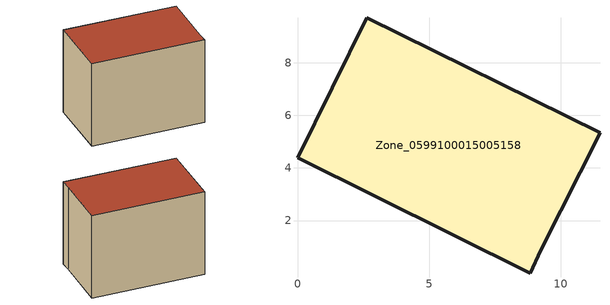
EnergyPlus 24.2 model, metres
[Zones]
Zone_0599100015005158
 floor ground (C_G): 8.85,0.01 0,4.38 2.63,9.7 11.49,5.33 9.25,0.87 z1.04
 wall outside (C_F): 11.49,5.33 2.63,9.7 0,4.38 8.85,0.01 9.25,0.87 11.49,5.33 z1.04:8.71
 roof outside (C_R): 0,4.38 8.85,0.01 9.25,0.87 11.49,5.33 2.63,9.7 z8.71
[BUILDING]
Pand.0599100015005158: North Axis=0; Terrain=City; Loads Convergence Tolerance Value=0.04; Temperature Convergence Tolerance Value=0.4; Solar Distribution=FullExterior; Maximum Number of Warmup Days=25; Minimum Number of Warmup Days=1
[Site:Location]
Rotterdam.The.Hague.AP_ZH_NLD Design_Conditions: Latitude=51.96; Longitude=4.45; Time Zone=1; Elevation=-4.5
[SITE:GROUNDTEMPERATURE:BUILDINGSURFACE]
18, 18, 18, 18, 18, 18, 18, 18, 18, 18, 18, 18
[MATERIAL] Thermal Absorptance=0.9; Solar Absorptance=0.7; Visible Absorptance=0.7
Name | Roughness | Thickness | Conductivity | Density | Specific Heat
G.TI.1946-1964 | MediumSmooth | 0.15 | 1 | 540 | 1210
F.TI.1946-1964 | Rough | 0.3 | 0.857143 | 1920 | 840
R.TI.1946-1964 | MediumRough | 0.2 | 0.277778 | 1500 | 1000
[CONSTRUCTION]
C_G: G.TI.1946-1964
C_F: F.TI.1946-1964
C_R: R.TI.1946-1964
[ZONE]
Zone_0599100015005158: Type=1; Multiplier=1; Ceiling Height=Autocalculate; Volume=Autocalculate; Floor Area=autocalculate; Part of Total Floor Area=Yes
[ZONEINFILTRATION:DESIGNFLOWRATE]
Infil_Zone_0599100015005158: Zone or ZoneList or Space or SpaceList=Zone_0599100015005158; Schedule=AlwaysOn; Design Flow Rate Calculation Method=Flow/Area; Flow Rate per Floor Area=0.003; Constant Term Coefficient=1; Temperature Term Coefficient=0; Velocity Term Coefficient=0; Velocity Squared Term Coefficient=0
[HVACTEMPLATE:ZONE:IDEALLOADSAIRSYSTEM]
Zone_0599100015005158: Maximum Heating Supply Air Temperature=50; Minimum Cooling Supply Air Temperature=13; Maximum Heating Supply Air Humidity Ratio=0.0156; Minimum Cooling Supply Air Humidity Ratio=0.0077; Heating Limit=NoLimit; Cooling Limit=NoLimit; Dehumidification Control Type=ConstantSensibleHeatRatio; Cooling Sensible Heat Ratio=0.7; Dehumidification Setpoint=60; Humidification Control Type=None; Humidification Setpoint=30; Outdoor Air Method=None; Outdoor Air Flow Rate per Person=0.00944; Outdoor Air Flow Rate per Zone Floor Area=0; Outdoor Air Flow Rate per Zone=0; Demand Controlled Ventilation Type=None; Outdoor Air Economizer Type=NoEconomizer; Heat Recovery Type=None; Sensible Heat Recovery Effectiveness=0.7; Latent Heat Recovery Effectiveness=0.65
[ZONECONTROL:THERMOSTAT]
ThermostatControl_Zone_0599100015005158: Zone or ZoneList=Zone_0599100015005158; Control Type Schedule=DualSetpointControlType; Control 1=Thermostat_Zone_0599100015005158; Temperature Difference Between Cutout And Setpoint=0
[THERMOSTATSETPOINT:DUALSETPOINT]
Thermostat_Zone_0599100015005158: Heating Setpoint Temperature Schedule=HeatingSetpoint_Zone_0599100015005158; Cooling Setpoint Temperature Schedule=CoolingSetpoint_Zone_0599100015005158
[SCHEDULE:COMPACT]
HeatingSetpoint_Zone_0599100015005158: Through: 12/31, For: AllDays, Until: 24:00, 21
CoolingSetpoint_Zone_0599100015005158: Through: 12/31, For: AllDays, Until: 24:00, 24
DualSetpointControlType: Through: 12/31, For: AllDays, Until: 24:00, 4
AlwaysOn: Through: 12/31, For: AllDays, Until: 24:00, 1
